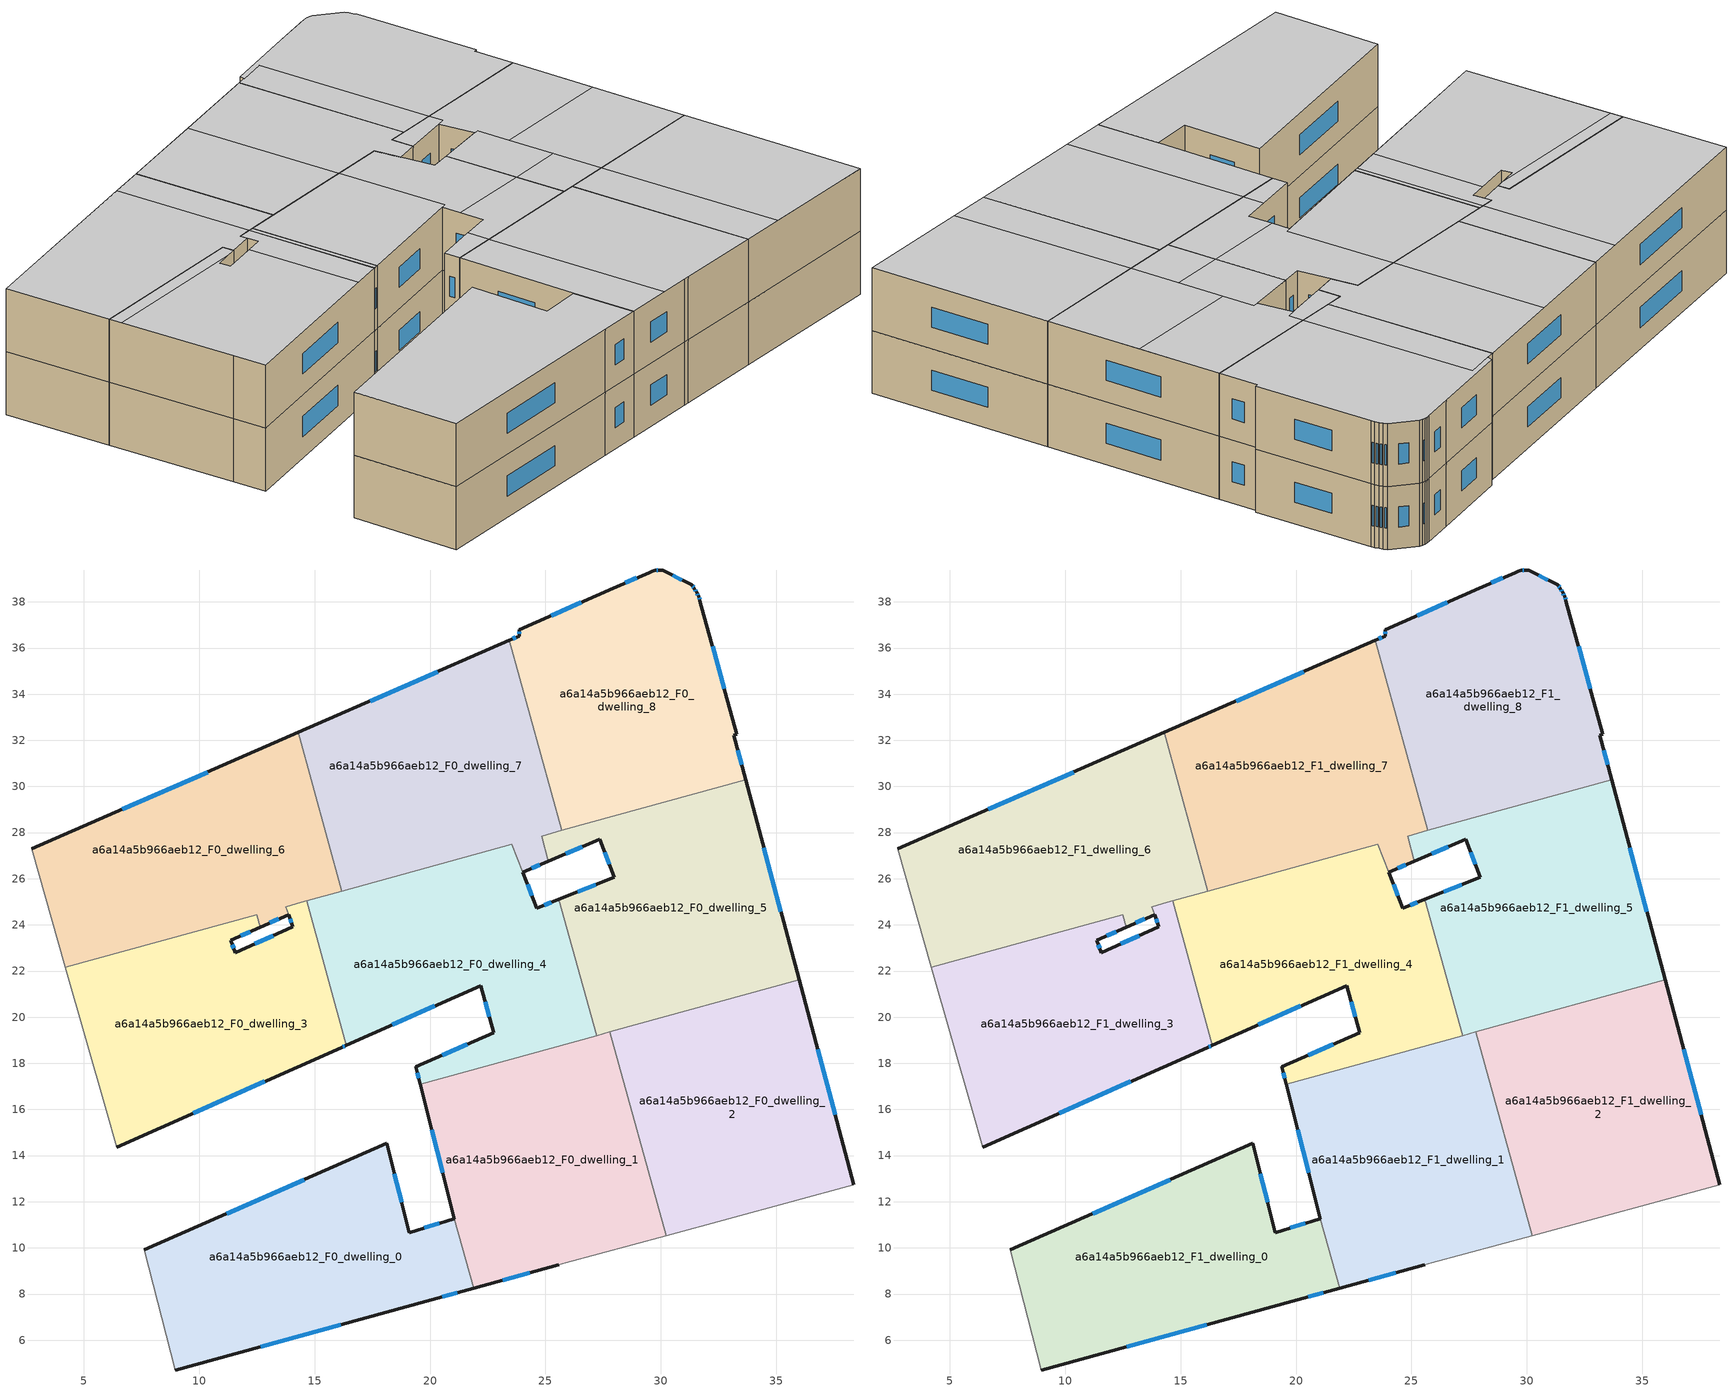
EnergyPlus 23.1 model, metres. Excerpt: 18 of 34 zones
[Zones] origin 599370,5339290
a6a14a5b966aeb12_F0_dwelling_0
 floor ground (EU_floor_Construction): 21.06,11.26 21.89,8.25 19.83,7.68 8.96,4.71 7.61,9.91 18.13,14.53 19.09,10.66 z0
 wall outside (EU_wall_Construction): 8.96,4.71 19.83,7.68 21.89,8.25 / 21.06,11.26 19.09,10.66 18.13,14.53 7.61,9.91 z0:3
 wall adiabatic (EU_wall_Construction): 7.61,9.91 8.96,4.71 z0:3
 wall to a6a14a5b966aeb12_F0_dwelling_1 (EU_wall_Construction): 21.89,8.25 21.06,11.26 z0:3
 window (EU_Window_Construction): 20.53,7.88 21.19,8.06 / 12.66,5.72 16.13,6.67 / 14.55,12.96 11.19,11.48 / 18.76,11.98 18.46,13.22 / 20.39,11.06 19.76,10.87 z1.02:1.98
a6a14a5b966aeb12_F0_dwelling_1
 floor ground (EU_floor_Construction): 27.8,19.36 30.23,10.53 25.89,9.35 25.57,9.26 21.89,8.25 21.06,11.26 19.58,17.09 z0
 wall outside (EU_wall_Construction): 21.89,8.25 25.57,9.26 / 19.58,17.09 21.06,11.26 z0:3
 wall adiabatic (EU_wall_Construction): 25.57,9.26 25.89,9.35 30.23,10.53 z0:3
 wall to a6a14a5b966aeb12_F0_dwelling_2 (EU_wall_Construction): 30.23,10.53 27.8,19.36 z0:3
 wall to a6a14a5b966aeb12_F0_dwelling_4 (EU_wall_Construction): 27.22,19.2 19.58,17.09 z0:3
 wall to a6a14a5b966aeb12_F0_dwelling_5 (EU_wall_Construction): 27.8,19.36 27.22,19.2 z0:3
 window (EU_Window_Construction): 23.14,8.6 24.32,8.92 / 20.08,15.11 20.56,13.25 z1.02:1.98
a6a14a5b966aeb12_F0_dwelling_2
 floor ground (EU_floor_Construction): 36,21.62 38.37,12.74 30.23,10.53 27.8,19.36 z0
 wall outside (EU_wall_Construction): 38.37,12.74 36,21.62 z0:3
 wall adiabatic (EU_wall_Construction): 30.23,10.53 38.37,12.74 z0:3
 wall to a6a14a5b966aeb12_F0_dwelling_5 (EU_wall_Construction): 36,21.62 27.8,19.36 z0:3
 window (EU_Window_Construction): 37.56,15.76 36.81,18.6 z1.02:1.98
a6a14a5b966aeb12_F0_dwelling_3
 floor ground (EU_floor_Construction): 14.65,25.04 16.38,18.78 16.15,18.68 6.43,14.37 5.96,15.96 4.19,22.16 12.48,24.44 12.63,23.89 11.37,23.33 11.55,22.8 14.05,23.91 13.75,24.79 z0
 wall outside (EU_wall_Construction): 6.43,14.37 16.15,18.68 16.38,18.78 / 13.87,24.45 14.05,23.91 11.55,22.8 11.37,23.33 12.63,23.89 z0:3
 wall to a6a14a5b966aeb12_F0_dwelling_4 (EU_wall_Construction): 16.38,18.78 14.65,25.04 z0:3
 wall adiabatic (EU_wall_Construction): 4.19,22.16 5.96,15.96 6.43,14.37 z0:3
 wall to a6a14a5b966aeb12_F0_dwelling_6 (EU_wall_Construction): 12.63,23.89 12.48,24.44 4.19,22.16 / 13.75,24.79 13.87,24.45 / 14.65,25.04 14.41,24.97 13.76,24.79 z0:3
 window (EU_Window_Construction): 11.8,23.52 12.2,23.7 / 11.49,22.98 11.43,23.15 / 13.2,23.53 12.4,23.18 / 16.23,18.72 16.3,18.75 / 9.73,15.84 12.84,17.21 / 13.93,24.27 13.99,24.09 z1.02:1.98
a6a14a5b966aeb12_F0_dwelling_4
 floor ground (EU_floor_Construction): 25.59,25.11 27.22,19.2 19.58,17.09 19.39,17.85 22.77,19.32 22.19,21.36 16.38,18.78 14.65,25.04 23.55,27.49 24.62,24.72 z0
 wall outside (EU_wall_Construction): 25.59,25.11 24.62,24.72 24.02,26.28 / 16.38,18.78 22.19,21.36 22.77,19.32 19.39,17.85 19.58,17.09 z0:3
 wall to a6a14a5b966aeb12_F0_dwelling_7 (EU_wall_Construction): 24.02,26.29 23.55,27.5 / 23.55,27.49 16.18,25.46 z0:3
 wall to a6a14a5b966aeb12_F0_dwelling_5 (EU_wall_Construction): 27.22,19.2 25.59,25.11 z0:3
 wall to a6a14a5b966aeb12_F0_dwelling_6 (EU_wall_Construction): 16.18,25.46 14.65,25.04 z0:3
 window (EU_Window_Construction): 24.42,25.26 24.23,25.75 / 25.26,24.98 24.95,24.86 / 19.45,17.59 19.51,17.35 / 21.62,18.82 20.54,18.35 / 22.39,20.67 22.57,20.01 / 18.36,19.66 20.21,20.49 z1.02:1.98
a6a14a5b966aeb12_F0_dwelling_5
 floor ground (EU_floor_Construction): 33.68,30.29 36,21.62 27.22,19.2 25.59,25.11 27.99,26.06 27.37,27.71 25.13,26.76 24.83,27.85 z0
 wall outside (EU_wall_Construction): 25.13,26.76 27.37,27.71 27.99,26.06 25.59,25.11 / 36,21.62 33.68,30.29 z0:3
 wall to a6a14a5b966aeb12_F0_dwelling_7 (EU_wall_Construction): 25.72,28.09 24.83,27.85 25.13,26.76 z0:3
 wall to a6a14a5b966aeb12_F0_dwelling_8 (EU_wall_Construction): 33.68,30.29 25.72,28.09 z0:3
 window (EU_Window_Construction): 27.17,25.74 26.41,25.43 / 27.58,27.15 27.78,26.62 / 25.89,27.08 26.61,27.39 / 35.21,24.57 34.47,27.34 z1.02:1.98
a6a14a5b966aeb12_F0_dwelling_6
 floor ground (EU_floor_Construction): 14.29,32.34 16.18,25.46 13.75,24.79 13.87,24.45 12.63,23.89 12.48,24.44 4.19,22.16 2.73,27.29 z0
 wall outside (EU_wall_Construction): 14.29,32.34 2.73,27.29 / 12.63,23.89 13.87,24.45 z0:3
 wall adiabatic (EU_wall_Construction): 2.73,27.29 4.19,22.16 z0:3
 wall to a6a14a5b966aeb12_F0_dwelling_7 (EU_wall_Construction): 16.18,25.46 14.29,32.34 z0:3
 window (EU_Window_Construction): 10.36,30.62 6.66,29.01 / 13.05,24.08 13.45,24.26 z1.02:1.98
a6a14a5b966aeb12_F0_dwelling_7
 floor ground (EU_floor_Construction): 23.44,36.34 25.72,28.09 24.83,27.85 25.13,26.76 24.02,26.29 23.55,27.5 16.18,25.46 14.29,32.34 z0
 wall outside (EU_wall_Construction): 23.44,36.34 14.29,32.34 / 24.02,26.29 25.13,26.76 z0:3
 wall to a6a14a5b966aeb12_F0_dwelling_8 (EU_wall_Construction): 25.72,28.09 23.44,36.34 z0:3
 window (EU_Window_Construction): 20.33,34.98 17.4,33.7 / 24.4,26.45 24.75,26.6 z1.02:1.98
a6a14a5b966aeb12_F0_dwelling_8
 floor ground (EU_floor_Construction): 31.56,38.41 31.64,38.23 31.7,38.05 33.3,32.26 33.17,32.22 33.68,30.29 25.72,28.09 23.44,36.34 23.86,36.52 23.86,36.79 27.94,38.59 29.49,39.26 29.63,39.33 29.76,39.37 29.93,39.38 30.08,39.36 31.35,38.73 31.46,38.58 z0
 wall outside (EU_wall_Construction): 33.68,30.29 33.17,32.22 33.3,32.26 31.7,38.05 31.64,38.23 31.56,38.41 31.46,38.58 31.35,38.73 30.08,39.36 29.93,39.38 29.76,39.37 29.63,39.33 29.49,39.26 27.94,38.59 23.86,36.79 23.86,36.52 23.44,36.34 z0:3
 window (EU_Window_Construction): 23.86,36.7 23.86,36.61 / 26.55,37.98 25.25,37.41 / 28.96,39.03 28.47,38.82 / 29.87,39.38 29.82,39.37 / 30.92,38.95 30.51,39.15 / 31.42,38.63 31.39,38.68 / 31.53,38.47 31.5,38.52 / 31.61,38.29 31.59,38.35 / 31.68,38.12 31.66,38.17 / 32.76,34.23 32.25,36.08 / 33.51,30.95 33.34,31.56 / 23.72,36.46 23.59,36.4 z1.02:1.98
a6a14a5b966aeb12_F1_dwelling_0
 floor to a6a14a5b966aeb12_F0_dwelling_0 (EU_floor_Construction): 21.06,11.26 21.89,8.25 19.83,7.68 8.96,4.71 7.61,9.91 18.13,14.53 19.09,10.66 z3
 wall outside (EU_wall_Construction): 8.96,4.71 19.83,7.68 21.89,8.25 / 21.06,11.26 19.09,10.66 18.13,14.53 7.61,9.91 z3:6
 wall adiabatic (EU_wall_Construction): 7.61,9.91 8.96,4.71 z3:6
 wall to a6a14a5b966aeb12_F1_dwelling_1 (EU_wall_Construction): 21.89,8.25 21.06,11.26 z3:6
 window (EU_Window_Construction): 20.53,7.88 21.19,8.06 / 12.66,5.72 16.13,6.67 / 14.55,12.96 11.19,11.48 / 18.76,11.98 18.46,13.22 / 20.39,11.06 19.76,10.87 z4.02:4.98
 ceiling to a6a14a5b966aeb12_F2_dwelling_2 (EU_floor_Construction): 21.83,8.24 21.86,8.25 21.89,8.25 21.06,11.26 19.09,10.66 18.13,14.53 7.61,9.91 8.96,4.71 19.83,7.68 z6
a6a14a5b966aeb12_F1_dwelling_1
 floor to a6a14a5b966aeb12_F0_dwelling_1 (EU_floor_Construction): 27.8,19.36 30.23,10.53 25.89,9.35 25.57,9.26 21.89,8.25 21.06,11.26 19.58,17.09 z3
 wall outside (EU_wall_Construction): 21.89,8.25 25.57,9.26 / 19.58,17.09 21.06,11.26 z3:6
 wall adiabatic (EU_wall_Construction): 25.57,9.26 25.89,9.35 30.23,10.53 z3:6
 wall to a6a14a5b966aeb12_F1_dwelling_2 (EU_wall_Construction): 30.23,10.53 27.8,19.36 z3:6
 wall to a6a14a5b966aeb12_F1_dwelling_4 (EU_wall_Construction): 27.22,19.2 19.58,17.09 z3:6
 wall to a6a14a5b966aeb12_F1_dwelling_5 (EU_wall_Construction): 27.8,19.36 27.22,19.2 z3:6
 window (EU_Window_Construction): 23.14,8.6 24.32,8.92 / 20.08,15.11 20.56,13.25 z4.02:4.98
 ceiling to a6a14a5b966aeb12_F2_dwelling_5 (EU_floor_Construction): 30.23,10.53 27.8,19.36 21.72,17.68 24.15,8.88 25.57,9.26 25.89,9.35 z6
 ceiling to a6a14a5b966aeb12_F2_dwelling_2 (EU_floor_Construction): 24.15,8.88 21.72,17.68 19.58,17.09 21.06,11.26 21.89,8.25 z6
a6a14a5b966aeb12_F1_dwelling_2
 floor to a6a14a5b966aeb12_F0_dwelling_2 (EU_floor_Construction): 36,21.62 38.37,12.74 30.23,10.53 27.8,19.36 z3
 wall outside (EU_wall_Construction): 38.37,12.74 36,21.62 z3:6
 wall adiabatic (EU_wall_Construction): 30.23,10.53 38.37,12.74 z3:6
 wall to a6a14a5b966aeb12_F1_dwelling_5 (EU_wall_Construction): 36,21.62 27.8,19.36 z3:6
 window (EU_Window_Construction): 37.56,15.76 36.81,18.6 z4.02:4.98
 ceiling to a6a14a5b966aeb12_F2_dwelling_7 (EU_floor_Construction): 38.37,12.74 36,21.62 29.95,19.95 32.38,11.12 z6
 ceiling to a6a14a5b966aeb12_F2_dwelling_5 (EU_floor_Construction): 32.38,11.12 29.95,19.95 27.8,19.36 30.23,10.53 z6
a6a14a5b966aeb12_F1_dwelling_3
 floor to a6a14a5b966aeb12_F0_dwelling_3 (EU_floor_Construction): 14.65,25.04 16.38,18.78 16.15,18.68 6.43,14.37 5.96,15.96 4.19,22.16 12.48,24.44 12.63,23.89 11.37,23.33 11.55,22.8 14.05,23.91 13.75,24.79 z3
 wall outside (EU_wall_Construction): 6.43,14.37 16.15,18.68 16.38,18.78 / 13.87,24.45 14.05,23.91 11.55,22.8 11.37,23.33 12.63,23.89 z3:6
 wall to a6a14a5b966aeb12_F1_dwelling_4 (EU_wall_Construction): 16.38,18.78 14.65,25.04 z3:6
 wall adiabatic (EU_wall_Construction): 4.19,22.16 5.96,15.96 6.43,14.37 z3:6
 wall to a6a14a5b966aeb12_F1_dwelling_6 (EU_wall_Construction): 12.63,23.89 12.48,24.44 4.19,22.16 / 13.75,24.79 13.87,24.45 / 14.65,25.04 14.41,24.97 13.76,24.79 z3:6
 window (EU_Window_Construction): 11.8,23.52 12.2,23.7 / 11.49,22.98 11.43,23.15 / 13.2,23.53 12.4,23.18 / 16.23,18.72 16.3,18.75 / 9.73,15.84 12.84,17.21 / 13.93,24.27 13.99,24.09 z4.02:4.98
 ceiling to a6a14a5b966aeb12_F2_dwelling_1 (EU_floor_Construction): 14.71,18.04 13.19,23.53 11.55,22.8 11.37,23.33 12.15,23.68 4.37,21.53 5.96,15.96 6.43,14.37 z6
 ceiling to a6a14a5b966aeb12_F2_dwelling_0 (EU_floor_Construction): 16.14,18.68 14.41,24.97 13.76,24.79 14.05,23.91 13.19,23.53 14.71,18.04 z6; 12.15,23.68 12.63,23.89 12.48,24.44 4.19,22.16 4.37,21.53 z6
 ceiling adiabatic (EU_roof_Construction): 16.38,18.78 14.65,25.04 14.41,24.97 16.15,18.68 z6
a6a14a5b966aeb12_F1_dwelling_4
 floor to a6a14a5b966aeb12_F0_dwelling_4 (EU_floor_Construction): 25.59,25.11 27.22,19.2 19.58,17.09 19.39,17.85 22.77,19.32 22.19,21.36 16.38,18.78 14.65,25.04 23.55,27.49 24.62,24.72 z3
 wall outside (EU_wall_Construction): 25.59,25.11 24.62,24.72 24.02,26.28 / 16.38,18.78 22.19,21.36 22.77,19.32 19.39,17.85 19.58,17.09 z3:6
 wall to a6a14a5b966aeb12_F1_dwelling_7 (EU_wall_Construction): 24.02,26.29 23.55,27.5 / 23.55,27.49 16.18,25.46 z3:6
 wall to a6a14a5b966aeb12_F1_dwelling_5 (EU_wall_Construction): 27.22,19.2 25.59,25.11 z3:6
 wall to a6a14a5b966aeb12_F1_dwelling_6 (EU_wall_Construction): 16.18,25.46 14.65,25.04 z3:6
 window (EU_Window_Construction): 24.42,25.26 24.23,25.75 / 25.26,24.98 24.95,24.86 / 19.45,17.59 19.51,17.35 / 21.62,18.82 20.54,18.35 / 22.39,20.67 22.57,20.01 / 18.36,19.66 20.21,20.49 z4.02:4.98
 ceiling adiabatic (EU_roof_Construction): 22.44,21.48 20.98,26.79 14.65,25.04 16.38,18.78 z6
 ceiling to a6a14a5b966aeb12_F2_dwelling_4 (EU_floor_Construction): 26.55,21.61 25.59,25.11 24.62,24.72 23.55,27.5 20.98,26.79 22.44,21.48 22.19,21.36 22.44,20.47 z6
 ceiling to a6a14a5b966aeb12_F2_dwelling_2 (EU_floor_Construction): 21.72,17.68 21.43,18.74 19.39,17.85 19.58,17.09 z6
 ceiling to a6a14a5b966aeb12_F2_dwelling_5 (EU_floor_Construction): 27.22,19.2 26.55,21.61 22.44,20.47 22.77,19.32 21.56,18.79 21.43,18.74 21.72,17.68 z6
 roof outside (EU_roof_Construction): 22.19,21.36 22.44,21.48 16.5,18.84 z6
a6a14a5b966aeb12_F1_dwelling_5
 floor to a6a14a5b966aeb12_F0_dwelling_5 (EU_floor_Construction): 33.68,30.29 36,21.62 27.22,19.2 25.59,25.11 27.99,26.06 27.37,27.71 25.13,26.76 24.83,27.85 z3
 wall outside (EU_wall_Construction): 25.13,26.76 27.37,27.71 27.99,26.06 25.59,25.11 / 36,21.62 33.68,30.29 z3:6
 wall to a6a14a5b966aeb12_F1_dwelling_7 (EU_wall_Construction): 25.72,28.09 24.83,27.85 25.13,26.76 z3:6
 wall to a6a14a5b966aeb12_F1_dwelling_8 (EU_wall_Construction): 33.68,30.29 25.72,28.09 z3:6
 window (EU_Window_Construction): 27.17,25.74 26.41,25.43 / 27.58,27.15 27.78,26.62 / 25.89,27.08 26.61,27.39 / 35.21,24.57 34.47,27.34 z4.02:4.98
 ceiling to a6a14a5b966aeb12_F2_dwelling_7 (EU_floor_Construction): 36,21.62 34.76,26.25 28.67,24.57 29.95,19.95 z6
 ceiling to a6a14a5b966aeb12_F2_dwelling_6 (EU_floor_Construction): 34.76,26.25 33.68,30.29 27.56,28.6 27.76,27.88 27.37,27.71 27.99,26.07 28.23,26.16 28.67,24.57 z6
 ceiling to a6a14a5b966aeb12_F2_dwelling_4 (EU_floor_Construction): 29.28,22.36 28.23,26.16 27.99,26.06 25.59,25.11 26.55,21.61 z6; 27.76,27.88 27.56,28.6 24.83,27.85 25.13,26.76 z6
 ceiling to a6a14a5b966aeb12_F2_dwelling_5 (EU_floor_Construction): 29.95,19.95 29.28,22.36 26.55,21.61 27.22,19.2 z6
a6a14a5b966aeb12_F1_dwelling_6
 floor to a6a14a5b966aeb12_F0_dwelling_6 (EU_floor_Construction): 14.29,32.34 16.18,25.46 13.75,24.79 13.87,24.45 12.63,23.89 12.48,24.44 4.19,22.16 2.73,27.29 z3
 wall outside (EU_wall_Construction): 14.29,32.34 2.73,27.29 / 12.63,23.89 13.87,24.45 z3:6
 wall adiabatic (EU_wall_Construction): 2.73,27.29 4.19,22.16 z3:6
 wall to a6a14a5b966aeb12_F1_dwelling_7 (EU_wall_Construction): 16.18,25.46 14.29,32.34 z3:6
 window (EU_Window_Construction): 10.36,30.62 6.66,29.01 / 13.05,24.08 13.45,24.26 z4.02:4.98
 ceiling to a6a14a5b966aeb12_F2_dwelling_0 (EU_floor_Construction): 13.87,24.45 13.75,24.79 14.4,24.97 12.58,31.59 2.73,27.29 4.19,22.16 12.48,24.44 12.63,23.89 z6
 ceiling adiabatic (EU_roof_Construction): 16.18,25.46 14.29,32.34 12.58,31.59 14.4,24.97 z6
a6a14a5b966aeb12_F1_dwelling_7
 floor to a6a14a5b966aeb12_F0_dwelling_7 (EU_floor_Construction): 23.44,36.34 25.72,28.09 24.83,27.85 25.13,26.76 24.02,26.29 23.55,27.5 16.18,25.46 14.29,32.34 z3
 wall outside (EU_wall_Construction): 23.44,36.34 14.29,32.34 / 24.02,26.29 25.13,26.76 z3:6
 wall to a6a14a5b966aeb12_F1_dwelling_8 (EU_wall_Construction): 25.72,28.09 23.44,36.34 z3:6
 window (EU_Window_Construction): 20.33,34.98 17.4,33.7 / 24.4,26.45 24.75,26.6 z4.02:4.98
 ceiling to a6a14a5b966aeb12_F2_dwelling_4 (EU_floor_Construction): 25.13,26.76 24.83,27.85 25.72,28.09 23.44,36.34 18.89,34.35 20.98,26.79 23.55,27.5 24.02,26.29 z6
 ceiling adiabatic (EU_roof_Construction): 20.98,26.79 18.89,34.35 14.29,32.34 16.18,25.46 z6
a6a14a5b966aeb12_F1_dwelling_8
 floor to a6a14a5b966aeb12_F0_dwelling_8 (EU_floor_Construction): 31.56,38.41 31.64,38.23 31.7,38.05 33.3,32.26 33.17,32.22 33.68,30.29 25.72,28.09 23.44,36.34 23.86,36.52 23.86,36.79 27.94,38.59 29.49,39.26 29.63,39.33 29.76,39.37 29.93,39.38 30.08,39.36 31.35,38.73 31.46,38.58 z3
 wall outside (EU_wall_Construction): 33.68,30.29 33.17,32.22 33.3,32.26 31.7,38.05 31.64,38.23 31.56,38.41 31.46,38.58 31.35,38.73 30.08,39.36 29.93,39.38 29.76,39.37 29.63,39.33 29.49,39.26 27.94,38.59 23.86,36.79 23.86,36.52 23.44,36.34 z3:6
 window (EU_Window_Construction): 23.86,36.7 23.86,36.61 / 26.55,37.98 25.25,37.41 / 28.96,39.03 28.47,38.82 / 29.87,39.38 29.82,39.37 / 30.92,38.95 30.51,39.15 / 31.42,38.63 31.39,38.68 / 31.53,38.47 31.5,38.52 / 31.61,38.29 31.59,38.35 / 31.68,38.12 31.66,38.17 / 32.76,34.23 32.25,36.08 / 33.51,30.95 33.34,31.56 / 23.72,36.46 23.59,36.4 z4.02:4.98
 ceiling to a6a14a5b966aeb12_F2_dwelling_6 (EU_floor_Construction): 33.68,30.29 33.17,32.22 33.3,32.26 31.7,38.05 31.64,38.23 31.56,38.41 31.46,38.58 31.35,38.73 30.08,39.36 29.93,39.38 29.76,39.37 29.63,39.33 29.49,39.26 27.94,38.59 23.86,36.79 23.86,36.52 25.21,37.11 27.56,28.6 z6
 ceiling to a6a14a5b966aeb12_F2_dwelling_4 (EU_floor_Construction): 27.56,28.6 25.21,37.11 23.44,36.34 25.72,28.09 z6
[Building]
EU S2 Campaign: North Axis=0; Terrain=City; Solar Distribution=FullExterior
[Site:Location]
Vienna: Latitude=48; Longitude=16.5; Time Zone=1; Elevation=183
[SizingPeriod:WeatherFileDays]
AnnualSizingPeriod: Begin Month=1; Begin Day of Month=1; End Month=12; End Day of Month=31; Day of Week for Start Day=Monday; Use Weather File Daylight Saving Period=No; Use Weather File Rain and Snow Indicators=No
[MATERIAL]
EU_InternalMass_Material: Roughness=MediumRough; Thickness=0.1; Conductivity=1; Density=1800; Specific Heat=900; Thermal Absorptance=0.9; Solar Absorptance=0.7; Visible Absorptance=0.7
[MATERIAL:NOMASS] Roughness=MediumRough; Thermal Absorptance=0.9; Solar Absorptance=0.7; Visible Absorptance=0.7
Name | Thermal Resistance
EU_wall_NoMass | 0.942466
EU_roof_NoMass | 0.551687
EU_floor_NoMass | 0.66527
[WINDOWMATERIAL:SIMPLEGLAZINGSYSTEM]
EU_Window_SimpleGlazing: UFactor=2.03367; Solar Heat Gain Coefficient=0.65; Visible Transmittance=0.65
[CONSTRUCTION]
EU_wall_Construction: EU_wall_NoMass
EU_roof_Construction: EU_roof_NoMass
EU_floor_Construction: EU_floor_NoMass
EU_Window_Construction: EU_Window_SimpleGlazing
EU_InternalMass_Construction: EU_InternalMass_Material
[ZONE] Type=1; Multiplier=1; Ceiling Height=autocalculate; Floor Area=autocalculate; Part of Total Floor Area=Yes
Name | Volume
a6a14a5b966aeb12_F0_dwelling_0; a6a14a5b966aeb12_F1_dwelling_0 | 230.169
a6a14a5b966aeb12_F0_dwelling_1; a6a14a5b966aeb12_F1_dwelling_1 | 236.106
a6a14a5b966aeb12_F0_dwelling_2; a6a14a5b966aeb12_F1_dwelling_2 | 233.161
a6a14a5b966aeb12_F0_dwelling_3; a6a14a5b966aeb12_F1_dwelling_3 | 230.317
a6a14a5b966aeb12_F0_dwelling_4; a6a14a5b966aeb12_F1_dwelling_4 | 229.523
a6a14a5b966aeb12_F0_dwelling_5; a6a14a5b966aeb12_F1_dwelling_5 | 233.167
a6a14a5b966aeb12_F0_dwelling_6; a6a14a5b966aeb12_F1_dwelling_6 | 235.008
a6a14a5b966aeb12_F0_dwelling_7; a6a14a5b966aeb12_F1_dwelling_7 | 237.251
a6a14a5b966aeb12_F0_dwelling_8; a6a14a5b966aeb12_F1_dwelling_8 | 233.632
[INTERNALMASS] Construction=EU_InternalMass_Construction
Name | Zone or ZoneList | Surface Area
a6a14a5b966aeb12_F0_dwelling_0_EU_InternalMass | a6a14a5b966aeb12_F0_dwelling_0 | 76.7227
a6a14a5b966aeb12_F0_dwelling_1_EU_InternalMass | a6a14a5b966aeb12_F0_dwelling_1 | 78.7019
a6a14a5b966aeb12_F0_dwelling_2_EU_InternalMass | a6a14a5b966aeb12_F0_dwelling_2 | 77.7206
a6a14a5b966aeb12_F0_dwelling_3_EU_InternalMass | a6a14a5b966aeb12_F0_dwelling_3 | 76.7712
a6a14a5b966aeb12_F0_dwelling_4_EU_InternalMass | a6a14a5b966aeb12_F0_dwelling_4 | 76.5192
a6a14a5b966aeb12_F0_dwelling_5_EU_InternalMass | a6a14a5b966aeb12_F0_dwelling_5 | 77.7225
a6a14a5b966aeb12_F0_dwelling_6_EU_InternalMass | a6a14a5b966aeb12_F0_dwelling_6 | 78.3363
a6a14a5b966aeb12_F0_dwelling_7_EU_InternalMass | a6a14a5b966aeb12_F0_dwelling_7 | 79.0826
a6a14a5b966aeb12_F0_dwelling_8_EU_InternalMass | a6a14a5b966aeb12_F0_dwelling_8 | 77.8769
a6a14a5b966aeb12_F1_dwelling_0_EU_InternalMass | a6a14a5b966aeb12_F1_dwelling_0 | 76.7227
a6a14a5b966aeb12_F1_dwelling_1_EU_InternalMass | a6a14a5b966aeb12_F1_dwelling_1 | 78.7019
a6a14a5b966aeb12_F1_dwelling_2_EU_InternalMass | a6a14a5b966aeb12_F1_dwelling_2 | 77.7206
a6a14a5b966aeb12_F1_dwelling_3_EU_InternalMass | a6a14a5b966aeb12_F1_dwelling_3 | 76.7712
a6a14a5b966aeb12_F1_dwelling_4_EU_InternalMass | a6a14a5b966aeb12_F1_dwelling_4 | 76.5192
a6a14a5b966aeb12_F1_dwelling_5_EU_InternalMass | a6a14a5b966aeb12_F1_dwelling_5 | 77.7225
a6a14a5b966aeb12_F1_dwelling_6_EU_InternalMass | a6a14a5b966aeb12_F1_dwelling_6 | 78.3363
a6a14a5b966aeb12_F1_dwelling_7_EU_InternalMass | a6a14a5b966aeb12_F1_dwelling_7 | 79.0826
a6a14a5b966aeb12_F1_dwelling_8_EU_InternalMass | a6a14a5b966aeb12_F1_dwelling_8 | 77.8769
[OTHEREQUIPMENT] Fuel Type=Electricity; Design Level Calculation Method=Watts/Area; Power per Zone Floor Area=1; Fraction Latent=0; Fraction Radiant=0; Fraction Lost=0; Carbon Dioxide Generation Rate=0; EndUse Subcategory=EU_Step8_InternalGains
Name | Zone or ZoneList or Space or SpaceList | Schedule
EU_Step8_InternalGain_a6a14a5b966aeb12_F0_dwelling_0_f000 | a6a14a5b966aeb12_F0_dwelling_0 | EU_Step8_GainSchedule_a6a14a5b966aeb12_F0_dwelling_0_f000
EU_Step8_InternalGain_a6a14a5b966aeb12_F0_dwelling_1_f000 | a6a14a5b966aeb12_F0_dwelling_1 | EU_Step8_GainSchedule_a6a14a5b966aeb12_F0_dwelling_1_f000
EU_Step8_InternalGain_a6a14a5b966aeb12_F0_dwelling_2_f000 | a6a14a5b966aeb12_F0_dwelling_2 | EU_Step8_GainSchedule_a6a14a5b966aeb12_F0_dwelling_2_f000
EU_Step8_InternalGain_a6a14a5b966aeb12_F0_dwelling_3_f000 | a6a14a5b966aeb12_F0_dwelling_3 | EU_Step8_GainSchedule_a6a14a5b966aeb12_F0_dwelling_3_f000
EU_Step8_InternalGain_a6a14a5b966aeb12_F0_dwelling_4_f000 | a6a14a5b966aeb12_F0_dwelling_4 | EU_Step8_GainSchedule_a6a14a5b966aeb12_F0_dwelling_4_f000
EU_Step8_InternalGain_a6a14a5b966aeb12_F0_dwelling_5_f000 | a6a14a5b966aeb12_F0_dwelling_5 | EU_Step8_GainSchedule_a6a14a5b966aeb12_F0_dwelling_5_f000
EU_Step8_InternalGain_a6a14a5b966aeb12_F0_dwelling_6_f000 | a6a14a5b966aeb12_F0_dwelling_6 | EU_Step8_GainSchedule_a6a14a5b966aeb12_F0_dwelling_6_f000
EU_Step8_InternalGain_a6a14a5b966aeb12_F0_dwelling_7_f000 | a6a14a5b966aeb12_F0_dwelling_7 | EU_Step8_GainSchedule_a6a14a5b966aeb12_F0_dwelling_7_f000
EU_Step8_InternalGain_a6a14a5b966aeb12_F0_dwelling_8_f000 | a6a14a5b966aeb12_F0_dwelling_8 | EU_Step8_GainSchedule_a6a14a5b966aeb12_F0_dwelling_8_f000
EU_Step8_InternalGain_a6a14a5b966aeb12_F1_dwelling_0_f000 | a6a14a5b966aeb12_F1_dwelling_0 | EU_Step8_GainSchedule_a6a14a5b966aeb12_F1_dwelling_0_f000
EU_Step8_InternalGain_a6a14a5b966aeb12_F1_dwelling_1_f000 | a6a14a5b966aeb12_F1_dwelling_1 | EU_Step8_GainSchedule_a6a14a5b966aeb12_F1_dwelling_1_f000
EU_Step8_InternalGain_a6a14a5b966aeb12_F1_dwelling_2_f000 | a6a14a5b966aeb12_F1_dwelling_2 | EU_Step8_GainSchedule_a6a14a5b966aeb12_F1_dwelling_2_f000
EU_Step8_InternalGain_a6a14a5b966aeb12_F1_dwelling_3_f000 | a6a14a5b966aeb12_F1_dwelling_3 | EU_Step8_GainSchedule_a6a14a5b966aeb12_F1_dwelling_3_f000
EU_Step8_InternalGain_a6a14a5b966aeb12_F1_dwelling_4_f000 | a6a14a5b966aeb12_F1_dwelling_4 | EU_Step8_GainSchedule_a6a14a5b966aeb12_F1_dwelling_4_f000
EU_Step8_InternalGain_a6a14a5b966aeb12_F1_dwelling_5_f000 | a6a14a5b966aeb12_F1_dwelling_5 | EU_Step8_GainSchedule_a6a14a5b966aeb12_F1_dwelling_5_f000
EU_Step8_InternalGain_a6a14a5b966aeb12_F1_dwelling_6_f000 | a6a14a5b966aeb12_F1_dwelling_6 | EU_Step8_GainSchedule_a6a14a5b966aeb12_F1_dwelling_6_f000
EU_Step8_InternalGain_a6a14a5b966aeb12_F1_dwelling_7_f000 | a6a14a5b966aeb12_F1_dwelling_7 | EU_Step8_GainSchedule_a6a14a5b966aeb12_F1_dwelling_7_f000
EU_Step8_InternalGain_a6a14a5b966aeb12_F1_dwelling_8_f000 | a6a14a5b966aeb12_F1_dwelling_8 | EU_Step8_GainSchedule_a6a14a5b966aeb12_F1_dwelling_8_f000
[ZONEVENTILATION:DESIGNFLOWRATE] Schedule=EU_AlwaysOn; Design Flow Rate Calculation Method=AirChanges/Hour; Air Changes per Hour=0.530523; Ventilation Type=Natural; Fan Pressure Rise=0; Fan Total Efficiency=1; Constant Term Coefficient=1; Temperature Term Coefficient=0; Velocity Term Coefficient=0; Velocity Squared Term Coefficient=0; Minimum Indoor Temperature=-100; Maximum Indoor Temperature=100; Delta Temperature=-100; Minimum Outdoor Temperature=-100; Maximum Outdoor Temperature=100; Maximum Wind Speed=40
Name | Zone or ZoneList or Space or SpaceList
EU_ConstantAir_a6a14a5b966aeb12_F0_dwelling_0 | a6a14a5b966aeb12_F0_dwelling_0
EU_ConstantAir_a6a14a5b966aeb12_F0_dwelling_1 | a6a14a5b966aeb12_F0_dwelling_1
EU_ConstantAir_a6a14a5b966aeb12_F0_dwelling_2 | a6a14a5b966aeb12_F0_dwelling_2
EU_ConstantAir_a6a14a5b966aeb12_F0_dwelling_3 | a6a14a5b966aeb12_F0_dwelling_3
EU_ConstantAir_a6a14a5b966aeb12_F0_dwelling_4 | a6a14a5b966aeb12_F0_dwelling_4
EU_ConstantAir_a6a14a5b966aeb12_F0_dwelling_5 | a6a14a5b966aeb12_F0_dwelling_5
EU_ConstantAir_a6a14a5b966aeb12_F0_dwelling_6 | a6a14a5b966aeb12_F0_dwelling_6
EU_ConstantAir_a6a14a5b966aeb12_F0_dwelling_7 | a6a14a5b966aeb12_F0_dwelling_7
EU_ConstantAir_a6a14a5b966aeb12_F0_dwelling_8 | a6a14a5b966aeb12_F0_dwelling_8
EU_ConstantAir_a6a14a5b966aeb12_F1_dwelling_0 | a6a14a5b966aeb12_F1_dwelling_0
EU_ConstantAir_a6a14a5b966aeb12_F1_dwelling_1 | a6a14a5b966aeb12_F1_dwelling_1
EU_ConstantAir_a6a14a5b966aeb12_F1_dwelling_2 | a6a14a5b966aeb12_F1_dwelling_2
EU_ConstantAir_a6a14a5b966aeb12_F1_dwelling_3 | a6a14a5b966aeb12_F1_dwelling_3
EU_ConstantAir_a6a14a5b966aeb12_F1_dwelling_4 | a6a14a5b966aeb12_F1_dwelling_4
EU_ConstantAir_a6a14a5b966aeb12_F1_dwelling_5 | a6a14a5b966aeb12_F1_dwelling_5
EU_ConstantAir_a6a14a5b966aeb12_F1_dwelling_6 | a6a14a5b966aeb12_F1_dwelling_6
EU_ConstantAir_a6a14a5b966aeb12_F1_dwelling_7 | a6a14a5b966aeb12_F1_dwelling_7
EU_ConstantAir_a6a14a5b966aeb12_F1_dwelling_8 | a6a14a5b966aeb12_F1_dwelling_8
[HVACTEMPLATE:THERMOSTAT] Constant Heating Setpoint=20; Constant Cooling Setpoint=50
EU_HeatOnly_a6a14a5b966aeb12_F0_dwelling_0; EU_HeatOnly_a6a14a5b966aeb12_F0_dwelling_1; EU_HeatOnly_a6a14a5b966aeb12_F0_dwelling_2; EU_HeatOnly_a6a14a5b966aeb12_F0_dwelling_3; EU_HeatOnly_a6a14a5b966aeb12_F0_dwelling_4; EU_HeatOnly_a6a14a5b966aeb12_F0_dwelling_5; EU_HeatOnly_a6a14a5b966aeb12_F0_dwelling_6; EU_HeatOnly_a6a14a5b966aeb12_F0_dwelling_7; EU_HeatOnly_a6a14a5b966aeb12_F0_dwelling_8; EU_HeatOnly_a6a14a5b966aeb12_F1_dwelling_0; EU_HeatOnly_a6a14a5b966aeb12_F1_dwelling_1; EU_HeatOnly_a6a14a5b966aeb12_F1_dwelling_2; EU_HeatOnly_a6a14a5b966aeb12_F1_dwelling_3; EU_HeatOnly_a6a14a5b966aeb12_F1_dwelling_4; EU_HeatOnly_a6a14a5b966aeb12_F1_dwelling_5; EU_HeatOnly_a6a14a5b966aeb12_F1_dwelling_6; EU_HeatOnly_a6a14a5b966aeb12_F1_dwelling_7; EU_HeatOnly_a6a14a5b966aeb12_F1_dwelling_8; EU_HeatOnly_a6a14a5b966aeb12_F2_dwelling_0; EU_HeatOnly_a6a14a5b966aeb12_F2_dwelling_1; EU_HeatOnly_a6a14a5b966aeb12_F2_dwelling_2; EU_HeatOnly_a6a14a5b966aeb12_F2_dwelling_3; EU_HeatOnly_a6a14a5b966aeb12_F2_dwelling_4; EU_HeatOnly_a6a14a5b966aeb12_F2_dwelling_5; EU_HeatOnly_a6a14a5b966aeb12_F2_dwelling_6; EU_HeatOnly_a6a14a5b966aeb12_F2_dwelling_7; EU_HeatOnly_a6a14a5b966aeb12_F3_dwelling_0; EU_HeatOnly_a6a14a5b966aeb12_F3_dwelling_1; EU_HeatOnly_a6a14a5b966aeb12_F3_dwelling_2; EU_HeatOnly_a6a14a5b966aeb12_F3_dwelling_3; EU_HeatOnly_a6a14a5b966aeb12_F3_dwelling_4; EU_HeatOnly_a6a14a5b966aeb12_F3_dwelling_5; EU_HeatOnly_a6a14a5b966aeb12_F3_dwelling_6; EU_HeatOnly_a6a14a5b966aeb12_F3_dwelling_7
[HVACTEMPLATE:ZONE:IDEALLOADSAIRSYSTEM] System Availability Schedule=EU_AlwaysOn; Maximum Heating Supply Air Temperature=50; Minimum Cooling Supply Air Temperature=13; Maximum Heating Supply Air Humidity Ratio=0.0156; Minimum Cooling Supply Air Humidity Ratio=0.0077; Heating Limit=NoLimit; Cooling Limit=NoLimit; Heating Availability Schedule=EU_AlwaysOn; Cooling Availability Schedule=EU_CoolingOff; Dehumidification Control Type=ConstantSensibleHeatRatio; Cooling Sensible Heat Ratio=0.7; Dehumidification Setpoint=60; Humidification Control Type=None; Humidification Setpoint=30; Outdoor Air Method=None; Outdoor Air Flow Rate per Person=0.00944; Outdoor Air Flow Rate per Zone Floor Area=0; Outdoor Air Flow Rate per Zone=0; Demand Controlled Ventilation Type=None; Outdoor Air Economizer Type=NoEconomizer; Heat Recovery Type=None; Sensible Heat Recovery Effectiveness=0.7; Latent Heat Recovery Effectiveness=0.65
Name | Template Thermostat
a6a14a5b966aeb12_F0_dwelling_0 | EU_HeatOnly_a6a14a5b966aeb12_F0_dwelling_0
a6a14a5b966aeb12_F0_dwelling_1 | EU_HeatOnly_a6a14a5b966aeb12_F0_dwelling_1
a6a14a5b966aeb12_F0_dwelling_2 | EU_HeatOnly_a6a14a5b966aeb12_F0_dwelling_2
a6a14a5b966aeb12_F0_dwelling_3 | EU_HeatOnly_a6a14a5b966aeb12_F0_dwelling_3
a6a14a5b966aeb12_F0_dwelling_4 | EU_HeatOnly_a6a14a5b966aeb12_F0_dwelling_4
a6a14a5b966aeb12_F0_dwelling_5 | EU_HeatOnly_a6a14a5b966aeb12_F0_dwelling_5
a6a14a5b966aeb12_F0_dwelling_6 | EU_HeatOnly_a6a14a5b966aeb12_F0_dwelling_6
a6a14a5b966aeb12_F0_dwelling_7 | EU_HeatOnly_a6a14a5b966aeb12_F0_dwelling_7
a6a14a5b966aeb12_F0_dwelling_8 | EU_HeatOnly_a6a14a5b966aeb12_F0_dwelling_8
a6a14a5b966aeb12_F1_dwelling_0 | EU_HeatOnly_a6a14a5b966aeb12_F1_dwelling_0
a6a14a5b966aeb12_F1_dwelling_1 | EU_HeatOnly_a6a14a5b966aeb12_F1_dwelling_1
a6a14a5b966aeb12_F1_dwelling_2 | EU_HeatOnly_a6a14a5b966aeb12_F1_dwelling_2
a6a14a5b966aeb12_F1_dwelling_3 | EU_HeatOnly_a6a14a5b966aeb12_F1_dwelling_3
a6a14a5b966aeb12_F1_dwelling_4 | EU_HeatOnly_a6a14a5b966aeb12_F1_dwelling_4
a6a14a5b966aeb12_F1_dwelling_5 | EU_HeatOnly_a6a14a5b966aeb12_F1_dwelling_5
a6a14a5b966aeb12_F1_dwelling_6 | EU_HeatOnly_a6a14a5b966aeb12_F1_dwelling_6
a6a14a5b966aeb12_F1_dwelling_7 | EU_HeatOnly_a6a14a5b966aeb12_F1_dwelling_7
a6a14a5b966aeb12_F1_dwelling_8 | EU_HeatOnly_a6a14a5b966aeb12_F1_dwelling_8
[SIZING:ZONE] Zone Cooling Design Supply Air Temperature Input Method=SupplyAirTemperature; Zone Cooling Design Supply Air Temperature=13; Zone Heating Design Supply Air Temperature Input Method=SupplyAirTemperature; Zone Heating Design Supply Air Temperature=50; Zone Cooling Design Supply Air Humidity Ratio=0.008; Zone Heating Design Supply Air Humidity Ratio=0.008; Cooling Design Air Flow Method=DesignDay; Cooling Design Air Flow Rate=0; Cooling Minimum Air Flow per Zone Floor Area=0.000762; Cooling Minimum Air Flow=0; Cooling Minimum Air Flow Fraction=0.2; Heating Design Air Flow Method=DesignDay; Heating Design Air Flow Rate=0; Heating Maximum Air Flow per Zone Floor Area=0.002032; Heating Maximum Air Flow=0.141576; Heating Maximum Air Flow Fraction=0.3; Account for Dedicated Outdoor Air System=No; Dedicated Outdoor Air System Control Strategy=NeutralSupplyAir; Dedicated Outdoor Air Low Setpoint Temperature for Design=autosize; Dedicated Outdoor Air High Setpoint Temperature for Design=autosize; Zone Load Sizing Method=Sensible Load Only No Latent Load; Zone Latent Cooling Design Supply Air Humidity Ratio Input Method=HumidityRatioDifference; Zone Cooling Design Supply Air Humidity Ratio Difference=0.005; Zone Latent Heating Design Supply Air Humidity Ratio Input Method=HumidityRatioDifference; Zone Humidification Design Supply Air Humidity Ratio Difference=0.005
a6a14a5b966aeb12_F0_dwelling_0; a6a14a5b966aeb12_F0_dwelling_1; a6a14a5b966aeb12_F0_dwelling_2; a6a14a5b966aeb12_F0_dwelling_3; a6a14a5b966aeb12_F0_dwelling_4; a6a14a5b966aeb12_F0_dwelling_5; a6a14a5b966aeb12_F0_dwelling_6; a6a14a5b966aeb12_F0_dwelling_7; a6a14a5b966aeb12_F0_dwelling_8; a6a14a5b966aeb12_F1_dwelling_0; a6a14a5b966aeb12_F1_dwelling_1; a6a14a5b966aeb12_F1_dwelling_2; a6a14a5b966aeb12_F1_dwelling_3; a6a14a5b966aeb12_F1_dwelling_4; a6a14a5b966aeb12_F1_dwelling_5; a6a14a5b966aeb12_F1_dwelling_6; a6a14a5b966aeb12_F1_dwelling_7; a6a14a5b966aeb12_F1_dwelling_8
[SCHEDULE:CONSTANT]
Name | Hourly Value
EU_AlwaysOn | 1
EU_CoolingOff | 0
[SCHEDULE:FILE] Column Number=1; Rows to Skip at Top=0; Number of Hours of Data=8760; Column Separator=Comma; Interpolate to Timestep=No; Minutes per Item=60; Adjust Schedule for Daylight Savings=Yes
Name | File
EU_Step8_GainSchedule_a6a14a5b966aeb12_F0_dwelling_0_f000 | ../../schedules/a6a14a5b966aeb12/a6a14a5b966aeb12_F0_dwelling_0_f000_gain.csv
EU_Step8_GainSchedule_a6a14a5b966aeb12_F0_dwelling_1_f000 | ../../schedules/a6a14a5b966aeb12/a6a14a5b966aeb12_F0_dwelling_1_f000_gain.csv
EU_Step8_GainSchedule_a6a14a5b966aeb12_F0_dwelling_2_f000 | ../../schedules/a6a14a5b966aeb12/a6a14a5b966aeb12_F0_dwelling_2_f000_gain.csv
EU_Step8_GainSchedule_a6a14a5b966aeb12_F0_dwelling_3_f000 | ../../schedules/a6a14a5b966aeb12/a6a14a5b966aeb12_F0_dwelling_3_f000_gain.csv
EU_Step8_GainSchedule_a6a14a5b966aeb12_F0_dwelling_4_f000 | ../../schedules/a6a14a5b966aeb12/a6a14a5b966aeb12_F0_dwelling_4_f000_gain.csv
EU_Step8_GainSchedule_a6a14a5b966aeb12_F0_dwelling_5_f000 | ../../schedules/a6a14a5b966aeb12/a6a14a5b966aeb12_F0_dwelling_5_f000_gain.csv
EU_Step8_GainSchedule_a6a14a5b966aeb12_F0_dwelling_6_f000 | ../../schedules/a6a14a5b966aeb12/a6a14a5b966aeb12_F0_dwelling_6_f000_gain.csv
EU_Step8_GainSchedule_a6a14a5b966aeb12_F0_dwelling_7_f000 | ../../schedules/a6a14a5b966aeb12/a6a14a5b966aeb12_F0_dwelling_7_f000_gain.csv
EU_Step8_GainSchedule_a6a14a5b966aeb12_F0_dwelling_8_f000 | ../../schedules/a6a14a5b966aeb12/a6a14a5b966aeb12_F0_dwelling_8_f000_gain.csv
EU_Step8_GainSchedule_a6a14a5b966aeb12_F1_dwelling_0_f000 | ../../schedules/a6a14a5b966aeb12/a6a14a5b966aeb12_F1_dwelling_0_f000_gain.csv
EU_Step8_GainSchedule_a6a14a5b966aeb12_F1_dwelling_1_f000 | ../../schedules/a6a14a5b966aeb12/a6a14a5b966aeb12_F1_dwelling_1_f000_gain.csv
EU_Step8_GainSchedule_a6a14a5b966aeb12_F1_dwelling_2_f000 | ../../schedules/a6a14a5b966aeb12/a6a14a5b966aeb12_F1_dwelling_2_f000_gain.csv
EU_Step8_GainSchedule_a6a14a5b966aeb12_F1_dwelling_3_f000 | ../../schedules/a6a14a5b966aeb12/a6a14a5b966aeb12_F1_dwelling_3_f000_gain.csv
EU_Step8_GainSchedule_a6a14a5b966aeb12_F1_dwelling_4_f000 | ../../schedules/a6a14a5b966aeb12/a6a14a5b966aeb12_F1_dwelling_4_f000_gain.csv
EU_Step8_GainSchedule_a6a14a5b966aeb12_F1_dwelling_5_f000 | ../../schedules/a6a14a5b966aeb12/a6a14a5b966aeb12_F1_dwelling_5_f000_gain.csv
EU_Step8_GainSchedule_a6a14a5b966aeb12_F1_dwelling_6_f000 | ../../schedules/a6a14a5b966aeb12/a6a14a5b966aeb12_F1_dwelling_6_f000_gain.csv
EU_Step8_GainSchedule_a6a14a5b966aeb12_F1_dwelling_7_f000 | ../../schedules/a6a14a5b966aeb12/a6a14a5b966aeb12_F1_dwelling_7_f000_gain.csv
EU_Step8_GainSchedule_a6a14a5b966aeb12_F1_dwelling_8_f000 | ../../schedules/a6a14a5b966aeb12/a6a14a5b966aeb12_F1_dwelling_8_f000_gain.csv
